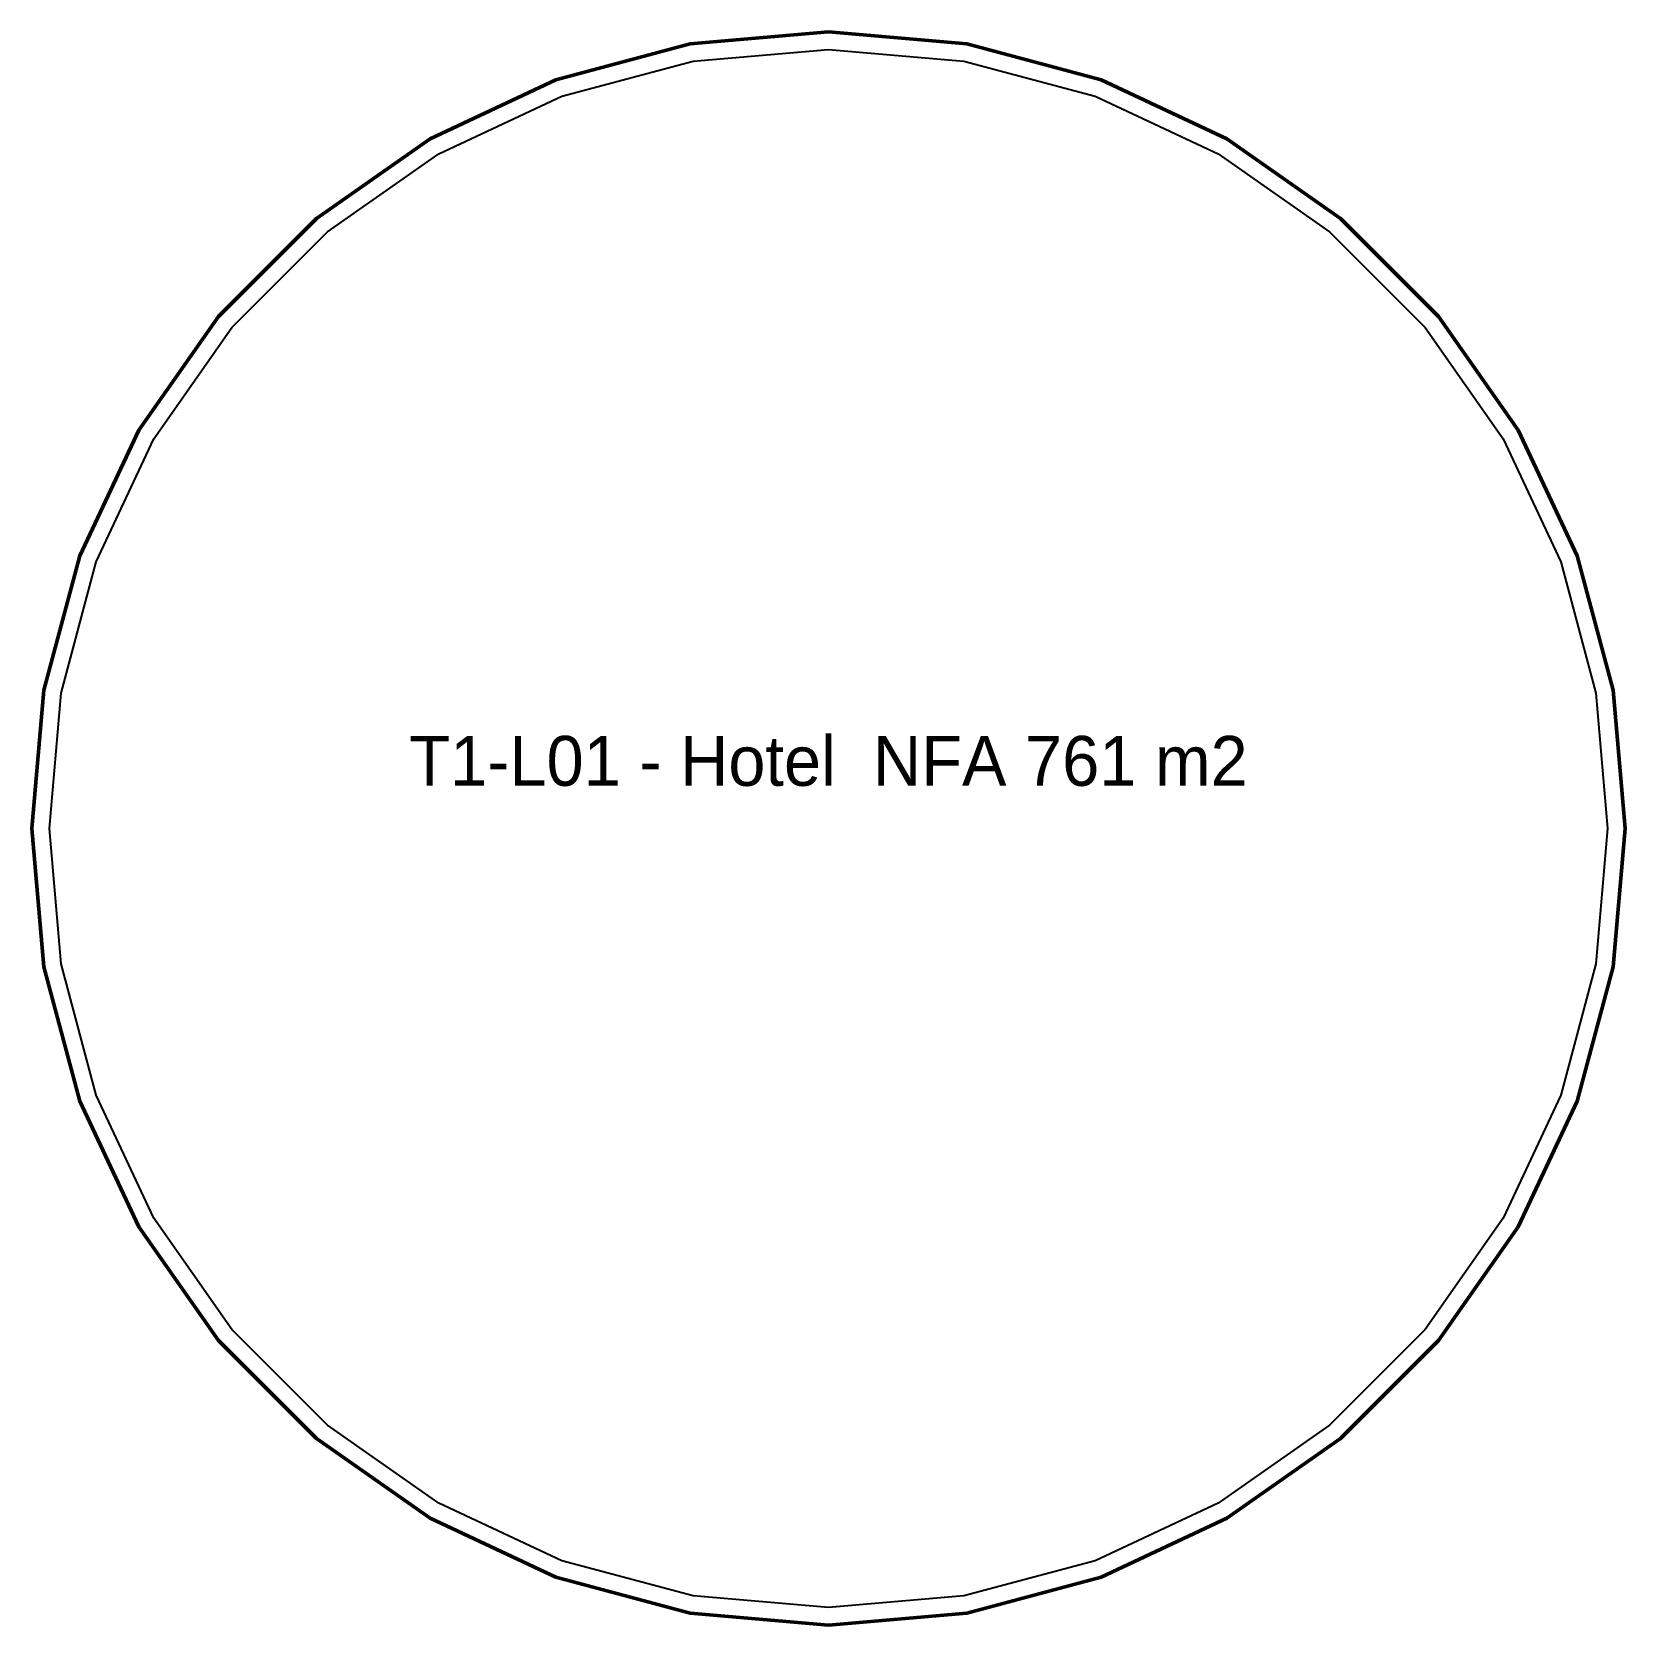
# Model space of a CAD drawing. Header units: metres. Extents: x 8 to 40, y -14 to 18.
import ezdxf
from ezdxf.enums import TextEntityAlignment as Align

# ---------------------------------------------------------------- set-up
doc = ezdxf.new("R2010")
doc.units = ezdxf.units.M
doc.layers.add('TEXT', color=250, linetype='Continuous')
doc.layers.add('WALL', color=7, linetype='Continuous')

msp = doc.modelspace()

# ---------------------------------------------------------------- linework, layer by layer
at = {"layer": 'WALL', "lineweight": 50}
msp.add_lwpolyline([(39.96, 2), (39.72, 4.77), (39, 7.46), (37.82, 9.98), (36.22, 12.26), (34.26, 14.22), (31.98, 15.82), (29.46, 17), (26.77, 17.72), (24, 17.96), (21.23, 17.72), (18.54, 17), (16.02, 15.82), (13.74, 14.22), (11.78, 12.26), (10.18, 9.98), (9, 7.46), (8.28, 4.77), (8.04, 2), (8.28, -0.77), (9, -3.46), (10.18, -5.98), (11.78, -8.26), (13.74, -10.22), (16.02, -11.82), (18.54, -13), (21.23, -13.72), (24, -13.96), (26.77, -13.72), (29.46, -13), (31.98, -11.82), (34.26, -10.22), (36.22, -8.26), (37.82, -5.98), (39, -3.46), (39.72, -0.77)], close=True, dxfattribs=at)
at = {"layer": 'WALL'}
msp.add_lwpolyline([(39.609, 2), (39.374, -0.709), (38.67, -3.34), (37.516, -5.804), (35.951, -8.034), (34.034, -9.951), (31.804, -11.516), (29.34, -12.67), (26.709, -13.374), (24, -13.609), (21.291, -13.374), (18.66, -12.67), (16.196, -11.516), (13.966, -9.951), (12.049, -8.034), (10.484, -5.804), (9.33, -3.34), (8.626, -0.709), (8.391, 2), (8.626, 4.709), (9.33, 7.34), (10.484, 9.804), (12.049, 12.034), (13.966, 13.951), (16.196, 15.516), (18.66, 16.67), (21.291, 17.374), (24, 17.609), (26.709, 17.374), (29.34, 16.67), (31.804, 15.516), (34.034, 13.951), (35.951, 12.034), (37.516, 9.804), (38.67, 7.34), (39.374, 4.709), (39.609, 2)], close=True, dxfattribs=at)

# ---------------------------------------------------------------- texts
at = {"layer": 'TEXT'}
msp.add_text('T1-L01 - Hotel  NFA 761 m2', height=1, dxfattribs=at).set_placement((24, 3.355), align=Align.MIDDLE_CENTER)

doc.saveas('drawing.dxf')
